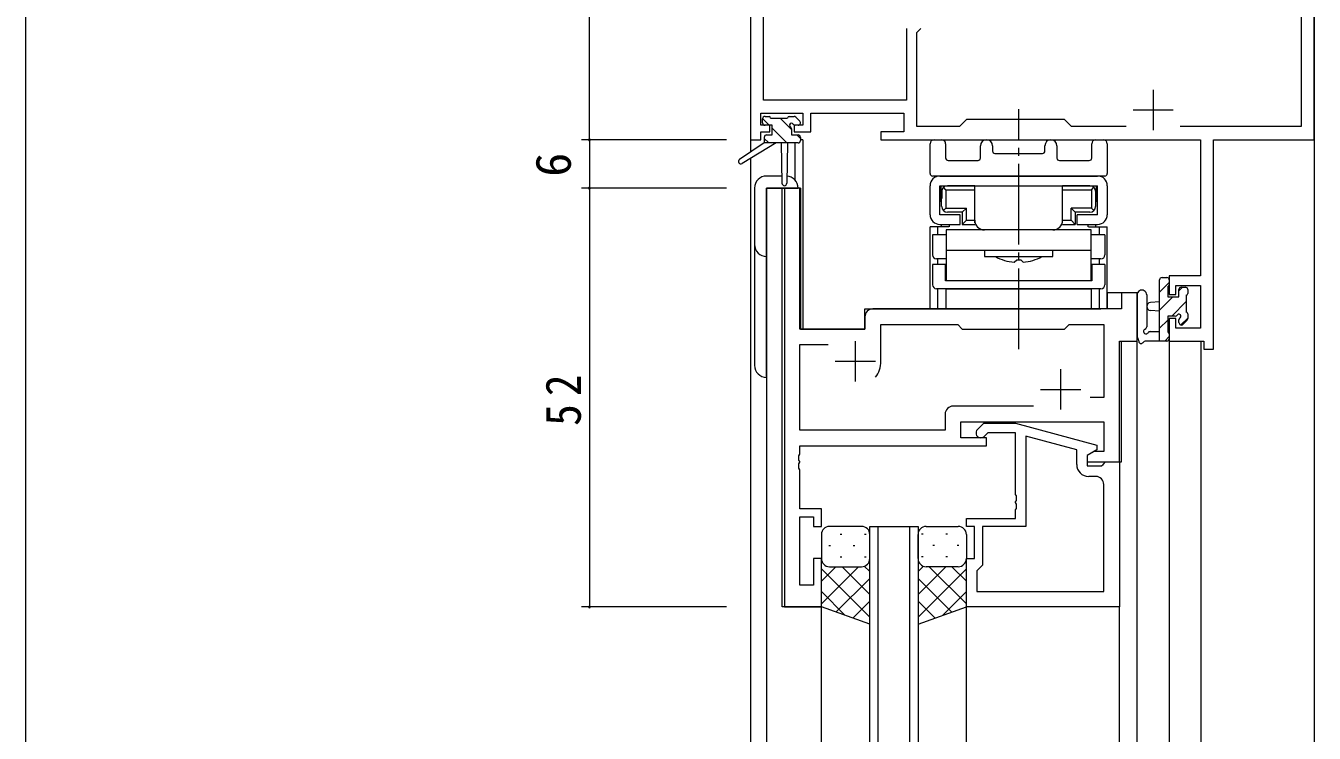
# Model space of a CAD drawing. Units: millimetres on the paper. Extents: x -397 to 397, y -282 to 282.
# Drawn here: x -393.9 to -233.9, y 85.6 to 173.4 of the extents above; entities that cross this region are included whole.
import ezdxf
from ezdxf.enums import TextEntityAlignment as Align

# ---------------------------------------------------------------- set-up
doc = ezdxf.new("R2010")
doc.units = ezdxf.units.MM
doc.linetypes.add('USER2', pattern=[13, 10, -1, 1, -1])
for name, color, linetype, lineweight in [('0-1_YKK_ZWAK', 7, 'Continuous', 18), ('0-3_YKK_11', 7, 'Continuous', 18), ('0-4_YKK_12', 2, 'Continuous', 18), ('0-5_YKK_13', 4, 'Continuous', 18), ('0-6_YKK_D', 6, 'Continuous', 18)]:
    doc.layers.add(name, color=color, linetype=linetype, lineweight=lineweight)
doc.styles.add('ＭＳ ゴシック', font='')
doc.styles.get('ＭＳ ゴシック').set_extended_font_data('MS Gothic')

msp = doc.modelspace()

# ---------------------------------------------------------------- linework, layer by layer
at = {"layer": '0-1_YKK_ZWAK'}
msp.add_line((-393.908, -245.7), (-393.908, 279.3), dxfattribs=at)
at = {"layer": '0-3_YKK_11'}
for p, q in [((-303.908, 199.3), (-303.908, 159.3)), ((-233.908, 159.3), (-233.908, 189.3)), ((-302.278, 164.23), (-302.278, 187.67)), ((-235.538, 187.67), (-235.538, 160.93)), ((-284.558, 173.1), (-284.558, 164.23)), ((-283.258, 172.6), (-282.758, 173.1)), ((-283.258, 160.93), (-283.258, 172.6)), ((-253.908, 165.5), (-253.908, 160.5)), ((-284.558, 164.23), (-302.278, 164.23)), ((-302.608, 162.6), (-297.408, 162.6)), ((-302.608, 161.1), (-302.608, 162.6)), ((-297.408, 162.6), (-297.408, 161.1)), ((-296.408, 162.6), (-284.888, 162.6)), ((-296.408, 160.3), (-296.408, 162.6)), ((-284.888, 162.6), (-284.888, 160.3)), ((-277.108, 161.8), (-277.978, 160.93)), ((-264.908, 161.8), (-277.108, 161.8)), ((-264.038, 160.93), (-264.908, 161.8)), ((-256.408, 163), (-251.408, 163)), ((-301.508, 161.1), (-302.608, 161.1)), ((-302.608, 160.3), (-301.508, 160.3)), ((-302.608, 159.3), (-302.608, 160.3)), ((-301.508, 160.3), (-301.508, 161.1)), ((-298.508, 161.1), (-298.508, 160.3)), ((-297.408, 161.1), (-298.508, 161.1)), ((-298.508, 160.3), (-296.408, 160.3)), ((-287.708, 160.3), (-287.708, 159.3)), ((-284.888, 160.3), (-287.708, 160.3)), ((-277.978, 160.93), (-283.258, 160.93)), ((-257.259, 160.93), (-264.038, 160.93)), ((-235.538, 160.93), (-250.558, 160.93)), ((-303.908, 159.3), (-302.608, 159.3)), ((-287.708, 159.3), (-248.038, 159.3)), ((-248.038, 159.3), (-248.038, 142.4)), ((-246.408, 159.3), (-233.908, 159.3)), ((-246.408, 133.3), (-246.408, 159.3)), ((-297.778, 153.3), (-299.708, 153.3)), ((-299.708, 153.3), (-299.708, 101.3)), ((-297.778, 135.8), (-297.778, 153.3)), ((-251.908, 142.4), (-251.908, 140.1)), ((-248.038, 142.4), (-251.908, 142.4)), ((-251.108, 141.2), (-248.038, 141.2)), ((-251.108, 140.1), (-251.108, 141.2)), ((-248.038, 141.2), (-248.038, 135.93)), ((-257.838, 140.3), (-257.838, 138.3)), ((-255.908, 140.3), (-257.838, 140.3)), ((-255.908, 134.3), (-255.908, 140.3)), ((-251.908, 140.1), (-251.108, 140.1)), ((-257.838, 138.3), (-288.708, 138.3)), ((-289.708, 137.3), (-289.708, 135.8)), ((-287.708, 136.37), (-278.178, 136.37)), ((-287.708, 131.8), (-287.708, 136.37)), ((-278.178, 136.37), (-277.608, 135.8)), ((-264.908, 135.8), (-264.338, 136.37)), ((-264.338, 136.37), (-260.038, 136.37)), ((-260.038, 136.37), (-260.038, 127.3)), ((-251.908, 137.1), (-251.908, 134.3)), ((-251.108, 137.1), (-251.908, 137.1)), ((-251.108, 135.93), (-251.108, 137.1)), ((-289.708, 135.8), (-297.778, 135.8)), ((-277.608, 135.8), (-264.908, 135.8)), ((-248.038, 135.93), (-251.108, 135.93)), ((-297.778, 133.87), (-294.259, 133.87)), ((-297.778, 123.23), (-297.778, 133.87)), ((-290.908, 134.3), (-290.908, 129.3)), ((-258.108, 134.3), (-255.908, 134.3)), ((-258.108, 119.3), (-258.108, 134.3)), ((-251.908, 134.3), (-247.608, 134.3)), ((-247.608, 134.3), (-247.608, 133.3)), ((-247.608, 133.3), (-246.408, 133.3)), ((-293.408, 131.8), (-288.408, 131.8)), ((-265.408, 130.8), (-265.408, 125.8)), ((-267.908, 128.3), (-262.908, 128.3)), ((-260.038, 127.3), (-261.742, 127.3)), ((-279.738, 125.23), (-279.738, 123.23)), ((-268.759, 126.23), (-278.738, 126.23)), ((-268.759, 126.23), (-278.738, 126.23)), ((-279.738, 123.23), (-297.778, 123.23)), ((-277.808, 124.3), (-260.038, 124.3)), ((-277.808, 122.3), (-277.808, 124.3)), ((-275.732, 123.324), (-274.957, 124.1)), ((-274.957, 124.1), (-271.012, 124.1)), ((-271.012, 124.1), (-260.908, 121.393)), ((-260.038, 124.3), (-260.038, 120.6)), ((-274.608, 122.3), (-277.808, 122.3)), ((-274.46, 122.9), (-274.884, 122.476)), ((-274.608, 121.3), (-274.608, 122.3)), ((-271.008, 122.9), (-274.46, 122.9)), ((-271.008, 115.258), (-271.008, 122.9)), ((-269.708, 122.508), (-269.708, 111.3)), ((-263.408, 120.82), (-269.708, 122.508)), ((-297.898, 120.075), (-297.778, 120.258)), ((-297.898, 119.525), (-297.898, 120.075)), ((-297.778, 121.3), (-274.608, 121.3)), ((-297.778, 120.258), (-297.778, 121.3)), ((-263.408, 119), (-263.408, 120.82)), ((-260.908, 120.793), (-262.108, 120.1)), ((-261.242, 120.6), (-262.108, 120.1)), ((-262.108, 120.1), (-262.108, 119.3)), ((-262.108, 120.1), (-262.108, 118.8)), ((-260.038, 120.6), (-261.242, 120.6)), ((-260.908, 121.393), (-260.908, 120.793)), ((-297.778, 119.342), (-297.898, 119.525)), ((-297.898, 119.075), (-297.778, 119.258)), ((-297.898, 118.525), (-297.898, 119.075)), ((-297.778, 118.342), (-297.898, 118.525)), ((-297.778, 119.258), (-297.778, 119.342)), ((-262.108, 119.3), (-258.108, 119.3)), ((-262.108, 118.8), (-260.308, 118.8)), ((-260.308, 118.8), (-260.108, 119)), ((-260.108, 119), (-259.808, 119.3)), ((-259.808, 119.3), (-258.108, 119.3)), ((-258.108, 119.3), (-258.108, 101.3)), ((-297.778, 113.5), (-297.778, 118.342)), ((-261.038, 117.5), (-261.908, 117.5)), ((-270.888, 115.075), (-271.008, 115.258)), ((-260.038, 103.23), (-260.038, 116.5)), ((-271.008, 114.342), (-270.888, 114.525)), ((-271.008, 114.258), (-271.008, 114.342)), ((-270.888, 114.075), (-271.008, 114.258)), ((-270.888, 114.525), (-270.888, 115.075)), ((-270.888, 113.525), (-270.888, 114.075)), ((-295.108, 113.5), (-297.778, 113.5)), ((-297.778, 112.5), (-296.108, 112.5)), ((-297.778, 104), (-297.778, 112.5)), ((-296.108, 112.5), (-296.108, 111.3)), ((-295.108, 111.3), (-295.108, 113.5)), ((-277.108, 112.3), (-271.008, 112.3)), ((-277.108, 111.3), (-277.108, 112.3)), ((-271.008, 113.342), (-270.888, 113.525)), ((-271.008, 112.3), (-271.008, 113.342)), ((-296.108, 111.3), (-295.108, 111.3)), ((-276.108, 111.3), (-277.108, 111.3)), ((-276.108, 107.3), (-276.108, 111.3)), ((-275.108, 111.3), (-275.108, 106.5)), ((-269.708, 111.3), (-275.108, 111.3)), ((-296.108, 107.3), (-296.108, 104)), ((-295.108, 107.3), (-296.108, 107.3)), ((-295.108, 101.3), (-295.108, 107.3)), ((-277.108, 107.3), (-276.108, 107.3)), ((-277.108, 101.3), (-277.108, 107.3)), ((-275.608, 106), (-275.808, 105.8)), ((-275.808, 105.8), (-275.808, 103.23)), ((-275.108, 106.5), (-275.608, 106)), ((-296.108, 104), (-297.778, 104)), ((-275.808, 103.23), (-260.038, 103.23)), ((-275.808, 103.23), (-260.038, 103.23)), ((-299.708, 101.3), (-295.108, 101.3)), ((-258.108, 101.3), (-277.108, 101.3))]:
    msp.add_line(p, q, dxfattribs=at)
for centre, radius, start, end in [((-288.708, 137.3), 1, 90.00001, 179.99999), ((-290.908, 131.8), 3.2, 321.63348, 359.99999), ((-278.738, 125.23), 1, 90.00001, 179.99999), ((-275.308, 122.9), 0.6, 134.99999, 315.00001), ((-261.908, 119), 1.5, 180.00001, 269.99999), ((-261.038, 116.5), 1, 0.00001, 89.99999)]:
    msp.add_arc(centre, radius, start, end, dxfattribs=at)
at = {"layer": '0-4_YKK_12'}
for p, q in [((-303.908, 199.3), (-303.908, 157.763)), ((-233.908, 199.3), (-233.908, -0.7)), ((-298.408, 158.9), (-298.408, 154.32)), ((-297.408, 159.3), (-297.708, 159.3)), ((-297.408, 159.3), (-297.408, 135.8)), ((-303.908, 156.973), (-303.908, -0.7)), ((-297.708, 153.3), (-301.908, 153.3)), ((-301.908, 153.3), (-301.908, -0.7)), ((-299.978, 101.3), (-299.978, 153.3)), ((-297.708, 153.3), (-297.708, 135.8)), ((-259.608, 140.3), (-259.608, 138.3)), ((-255.908, 140.3), (-259.608, 140.3)), ((-255.908, -0.7), (-255.908, 140.3)), ((-289.708, 138.3), (-260.408, 138.3)), ((-289.708, 135.8), (-289.708, 138.3)), ((-297.708, 135.8), (-289.708, 135.8)), ((-257.838, 119.3), (-257.838, 134.298)), ((-251.908, 134.3), (-248.008, 134.3)), ((-251.908, 134.3), (-251.908, -0.7)), ((-248.008, 134.3), (-248.008, -0.7)), ((-258.408, 119.3), (-257.838, 119.3)), ((-289.108, 111.301), (-283.108, 111.301)), ((-289.108, -0.7), (-289.108, 111.301)), ((-288.108, 111.301), (-288.108, -0.7)), ((-284.108, -0.7), (-284.108, 111.301)), ((-283.108, 111.301), (-283.108, -0.7)), ((-295.108, 101.3), (-299.978, 101.3)), ((-295.108, -0.7), (-295.108, 101.3)), ((-277.108, -0.7), (-277.108, 101.8)), ((-258.108, -0.7), (-258.108, 101.3))]:
    msp.add_line(p, q, dxfattribs=at)
at = {"layer": '0-5_YKK_13'}
for p, q in [((-301.588, 161.1), (-302.408, 161.92)), ((-302.408, 161.4), (-302.408, 161.9)), ((-302.108, 162.2), (-301.608, 162.2)), ((-301.408, 162), (-299.308, 162)), ((-298.808, 160.566), (-300.243, 162)), ((-299.108, 162.2), (-298.508, 162.2)), ((-298.296, 162.112), (-297.796, 161.612)), ((-301.208, 161.1), (-302.108, 161.1)), ((-301.208, 159.9), (-301.208, 161.1)), ((-299.388, 158.9), (-301.208, 160.721)), ((-298.808, 160.639), (-298.808, 159.9)), ((-298.008, 161.1), (-298.347, 161.1)), ((-302.208, 158.9), (-305.275, 156.849)), ((-300.708, 158.9), (-304.953, 156.343)), ((-302.208, 159.6), (-302.208, 158.9)), ((-301.633, 158.9), (-302.208, 159.476)), ((-298.008, 158.9), (-302.208, 158.9)), ((-301.908, 159.9), (-301.208, 159.9)), ((-300.108, 158.9), (-300.006, 153.892)), ((-299.306, 158.9), (-299.406, 153.892)), ((-298.808, 159.9), (-298.008, 159.9)), ((-297.708, 159.466), (-298.143, 159.9)), ((-297.708, 159.6), (-297.708, 159.2)), ((-281.608, 155.1), (-281.608, 158.8)), ((-281.108, 159.3), (-280.178, 159.3)), ((-279.678, 158.8), (-279.678, 157.03)), ((-275.358, 157.03), (-275.358, 158.55)), ((-273.858, 158.55), (-273.858, 157.9)), ((-267.358, 157.9), (-267.358, 158.55)), ((-265.858, 158.55), (-265.858, 157.03)), ((-261.538, 157.03), (-261.538, 158.8)), ((-261.038, 159.3), (-260.108, 159.3)), ((-259.608, 158.8), (-259.608, 155.1)), ((-273.558, 157.6), (-267.658, 157.6)), ((-279.378, 156.73), (-275.658, 156.73)), ((-265.558, 156.73), (-261.838, 156.73)), ((-300.025, 154.8), (-301.908, 154.8)), ((-259.908, 154.8), (-281.308, 154.8)), ((-280.408, 154.8), (-260.808, 154.8)), ((-303.408, 153.3), (-303.408, 131.3)), ((-301.908, 129.8), (-301.908, 153.3)), ((-301.908, 153.3), (-298.008, 153.3)), ((-281.608, 150), (-281.608, 153.6)), ((-280.408, 150), (-280.408, 153.6)), ((-280.408, 153.6), (-260.808, 153.6)), ((-280.258, 153.6), (-278.308, 153.6)), ((-280.258, 153.6), (-280.258, 151.6)), ((-280.158, 152.9), (-280.158, 152)), ((-279.658, 153.1), (-279.953, 153.395)), ((-279.658, 153.1), (-276.058, 153.1)), ((-279.658, 153.1), (-279.658, 150.8)), ((-276.058, 153.6), (-279.458, 153.6)), ((-276.058, 149), (-276.058, 153.6)), ((-261.758, 153.6), (-265.158, 153.6)), ((-265.158, 149), (-265.158, 153.6)), ((-265.158, 153.1), (-261.558, 153.1)), ((-261.558, 153.1), (-261.263, 153.395)), ((-261.558, 153.1), (-261.558, 150.8)), ((-261.058, 152.9), (-261.058, 152)), ((-260.958, 151.6), (-260.958, 153.6)), ((-260.808, 150), (-260.808, 153.6)), ((-259.608, 153.6), (-259.608, 150)), ((-280.208, 152), (-280.158, 152)), ((-280.208, 151), (-280.208, 152)), ((-280.208, 151), (-280.158, 151)), ((-279.658, 150.8), (-279.953, 150.505)), ((-279.658, 150.8), (-277.108, 150.8)), ((-277.608, 150.3), (-277.108, 150.8)), ((-277.108, 149.3), (-277.108, 150.8)), ((-261.558, 150.8), (-264.108, 150.8)), ((-264.108, 149.3), (-264.108, 150.8)), ((-263.608, 150.3), (-264.108, 150.8)), ((-261.558, 150.8), (-261.263, 150.505)), ((-261.008, 151), (-261.058, 151)), ((-277.858, 150), (-280.408, 150)), ((-277.608, 150.3), (-279.458, 150.3)), ((-277.858, 148.8), (-277.858, 150)), ((-277.608, 150.3), (-277.608, 148.8)), ((-265.158, 149.3), (-264.108, 149.3)), ((-264.108, 149.3), (-263.608, 148.8)), ((-263.608, 150.3), (-263.608, 148.8)), ((-261.758, 150.3), (-263.608, 150.3)), ((-260.808, 150), (-263.358, 150)), ((-263.358, 148.8), (-263.358, 150)), ((-281.608, 138.3), (-281.608, 148.5)), ((-279.278, 148.5), (-281.608, 148.5)), ((-281.308, 147.5), (-281.308, 145)), ((-279.608, 147.5), (-281.308, 147.5)), ((-280.658, 147.5), (-280.658, 148.5)), ((-280.408, 148.8), (-277.858, 148.8)), ((-280.178, 148.5), (-280.178, 148.8)), ((-279.608, 148.1), (-279.608, 141.8)), ((-261.608, 148.1), (-279.608, 148.1)), ((-279.228, 148.8), (-279.228, 148.5)), ((-277.608, 148.8), (-276.058, 148.8)), ((-266.358, 148.1), (-274.858, 148.1)), ((-265.158, 148.8), (-263.608, 148.8)), ((-263.358, 148.8), (-260.808, 148.8)), ((-261.988, 148.5), (-261.988, 148.8)), ((-261.938, 148.5), (-259.608, 148.5)), ((-261.608, 141.8), (-261.608, 148.1)), ((-259.908, 147.5), (-261.608, 147.5)), ((-261.038, 148.5), (-261.038, 148.8)), ((-260.558, 147.5), (-260.558, 148.5)), ((-259.908, 147.5), (-259.908, 145)), ((-259.608, 138.3), (-259.608, 148.5)), ((-279.608, 144.5), (-280.808, 144.5)), ((-280.658, 143.8), (-280.658, 144.5)), ((-279.608, 145.6), (-261.608, 145.6)), ((-274.858, 145.6), (-274.858, 144.8)), ((-274.858, 144.8), (-266.358, 144.8)), ((-270.056, 144.097), (-270.358, 144.4)), ((-266.358, 144.8), (-266.358, 145.6)), ((-260.408, 144.5), (-261.608, 144.5)), ((-260.558, 143.8), (-260.558, 144.5)), ((-281.308, 143.8), (-281.308, 141.3)), ((-279.608, 143.8), (-281.308, 143.8)), ((-279.708, 141.8), (-279.708, 143.8)), ((-259.908, 143.8), (-261.608, 143.8)), ((-261.508, 143.8), (-261.508, 141.8)), ((-259.908, 143.8), (-259.908, 141.3)), ((-261.508, 141.8), (-279.708, 141.8)), ((-261.608, 141.8), (-279.608, 141.8)), ((-253.108, 134.3), (-253.108, 141.9)), ((-251.908, 141.591), (-253.108, 140.391)), ((-252.808, 142.2), (-252.208, 142.2)), ((-252.108, 141.1), (-252.108, 139.8)), ((-251.908, 141.9), (-251.908, 141.3)), ((-250.254, 141), (-250.708, 140.546)), ((-250.408, 141), (-249.908, 141)), ((-260.408, 140.8), (-280.808, 140.8)), ((-280.658, 138.3), (-280.658, 140.8)), ((-279.608, 140.8), (-261.608, 140.8)), ((-279.608, 138.3), (-279.608, 140.8)), ((-261.608, 140.8), (-261.608, 138.3)), ((-260.558, 138.3), (-260.558, 140.8)), ((-255.908, 140.028), (-255.908, 134.866)), ((-254.708, 140.028), (-254.705, 136.067)), ((-251.454, 139.8), (-253.108, 138.146)), ((-252.108, 139.8), (-250.708, 139.8)), ((-249.808, 139.201), (-251.609, 137.4)), ((-250.708, 139.8), (-250.708, 140.7)), ((-249.808, 140), (-249.808, 137.9)), ((-249.608, 140.7), (-249.608, 140.2)), ((-259.608, 138.3), (-281.608, 138.3)), ((-253.108, 139.2), (-254.253, 139.098)), ((-253.108, 138), (-254.253, 138.102)), ((-249.608, 137.7), (-249.608, 137.1)), ((-252.108, 136.901), (-253.108, 135.901)), ((-252.108, 137.4), (-252.108, 135.4)), ((-251.169, 137.4), (-252.108, 137.4)), ((-250.708, 136.6), (-250.708, 136.939)), ((-249.608, 137.156), (-250.46, 136.304)), ((-249.696, 136.888), (-250.196, 136.388)), ((-254.289, 135.5), (-253.108, 135.5)), ((-251.908, 134.856), (-252.464, 134.3)), ((-251.908, 135.2), (-251.908, 134.6)), ((-252.208, 134.3), (-254.889, 134.3)), ((-290.108, 111.3), (-294.108, 111.3)), ((-282.108, 111.3), (-278.108, 111.3)), ((-295.108, 110.3), (-295.108, 107.3)), ((-294.188, 108.937), (-293.988, 108.937)), ((-292.773, 110.352), (-292.573, 110.352)), ((-291.158, 108.937), (-290.958, 108.937)), ((-289.743, 110.352), (-289.543, 110.352)), ((-289.108, 107.3), (-289.108, 110.3)), ((-283.108, 107.3), (-283.108, 110.3)), ((-282.473, 110.352), (-282.673, 110.352)), ((-281.058, 108.937), (-281.258, 108.937)), ((-279.443, 110.352), (-279.643, 110.352)), ((-278.028, 108.937), (-278.228, 108.937)), ((-277.108, 110.3), (-277.108, 107.3)), ((-295.108, 101.3), (-295.108, 107.3)), ((-292.773, 107.522), (-292.573, 107.522)), ((-289.743, 107.522), (-289.543, 107.522)), ((-289.108, 99.157), (-289.108, 107.3)), ((-283.108, 107.3), (-283.108, 99.157)), ((-282.473, 107.522), (-282.673, 107.522)), ((-279.443, 107.522), (-279.643, 107.522)), ((-277.108, 101.3), (-277.108, 107.3)), ((-293.316, 106.3), (-295.108, 104.508)), ((-290.488, 106.3), (-295.108, 101.68)), ((-295.108, 106.032), (-289.108, 100.032)), ((-294.108, 106.3), (-290.508, 106.3)), ((-293.708, 106.3), (-290.108, 106.3)), ((-292.548, 106.3), (-289.108, 102.86)), ((-289.776, 106.357), (-289.108, 105.689)), ((-282.44, 106.357), (-283.108, 105.689)), ((-279.668, 106.3), (-283.108, 102.86)), ((-277.108, 106.032), (-283.108, 100.032)), ((-278.508, 106.3), (-282.108, 106.3)), ((-281.729, 106.3), (-277.108, 101.68)), ((-278.108, 106.3), (-281.708, 106.3)), ((-278.9, 106.3), (-277.108, 104.508)), ((-289.108, 104.851), (-293.304, 100.656)), ((-283.108, 104.851), (-278.912, 100.656)), ((-295.108, 103.203), (-292.147, 100.243)), ((-277.108, 103.203), (-280.069, 100.243)), ((-289.108, 99.157), (-295.108, 101.3)), ((-289.108, 102.023), (-291.22, 99.911)), ((-283.108, 102.023), (-280.997, 99.911)), ((-283.108, 99.157), (-277.108, 101.3))]:
    msp.add_line(p, q, dxfattribs=at)
at = {"layer": '0-5_YKK_13', "linetype": 'USER2'}
msp.add_line((-270.608, 133.3), (-270.608, 163.1), dxfattribs=at)
msp.add_line((-270.608, 133.3), (-270.608, 163.1), dxfattribs=at)
msp.add_line((-270.608, 133.3), (-270.608, 163.1), dxfattribs=at)
at = {"layer": '0-5_YKK_13'}
for points in [[(-278.308, 153.6), (-262.908, 153.6), (-260.958, 153.6)], [(-261.008, 151), (-261.008, 152), (-261.058, 152)], [(-277.608, 148.8), (-277.108, 149.3), (-276.058, 149.3)], [(-271.161, 144.097), (-270.858, 144.4), (-270.358, 144.4)]]:
    msp.add_lwpolyline(points, dxfattribs=at)
for centre, radius, start, end in [((-302.108, 161.9), 0.3, 90, 180), ((-301.608, 162), 0.2, 0, 90), ((-299.108, 162), 0.2, 90, 180), ((-298.508, 161.9), 0.3, 45, 90), ((-298.008, 161.4), 0.3, 270, 45), ((-302.108, 161.4), 0.3, 180, 270), ((-298.808, 161.1), 0.25, 33.05573, 236.94427), ((-299.108, 160.639), 0.3, 0, 56.94427), ((-298.347, 161.4), 0.3, 213.05573, 270), ((-301.908, 159.6), 0.3, 90, 180), ((-298.008, 159.6), 0.3, 0, 90), ((-298.008, 159.2), 0.3, 270, 0), ((-281.108, 158.8), 0.5, 90, 180), ((-280.178, 158.8), 0.5, 0, 90), ((-274.608, 158.55), 0.75, 360, 180), ((-266.608, 158.55), 0.75, 0, 180), ((-261.038, 158.8), 0.5, 90, 180), ((-260.108, 158.8), 0.5, 0, 90), ((-305.108, 156.6), 0.3, 123.76905, 301.06147), ((-279.378, 157.03), 0.3, 180, 270), ((-275.658, 157.03), 0.3, 270, 0), ((-273.558, 157.9), 0.3, 180, 270), ((-267.658, 157.9), 0.3, 270, 0), ((-265.558, 157.03), 0.3, 180, 270), ((-261.838, 157.03), 0.3, 270, 360), ((-301.908, 153.3), 1.5, 90, 180), ((-299.706, 153.898), 0.3, 181.16963, 358.85539), ((-299.508, 153.3), 1.5, 0, 85.40479), ((-281.308, 155.1), 0.3, 180, 270), ((-280.408, 153.6), 1.2, 90, 180), ((-260.808, 153.6), 1.2, 0, 90), ((-259.908, 155.1), 0.3, 270, 0), ((-279.458, 152.9), 0.7, 90, 180), ((-261.758, 152.9), 0.7, 0, 90), ((-279.458, 151), 0.7, 180, 270), ((-261.758, 151), 0.7, 270, 0), ((-280.408, 150), 1.2, 180, 270), ((-274.858, 149.3), 1.2, 180, 270), ((-266.358, 149.3), 1.2, 270, 0), ((-260.808, 150), 1.2, 270, 0), ((-301.908, 146.3), 1.5, 180, 270), ((-280.808, 145), 0.5, 180, 270), ((-270.608, 150.153), 6.083, 241.64236, 264.76867), ((-270.608, 150.153), 6.083, 275.23133, 298.35764), ((-260.408, 145), 0.5, 270, 0), ((-280.808, 141.3), 0.5, 180, 270), ((-260.408, 141.3), 0.5, 270, 0), ((-252.808, 141.9), 0.3, 90, 180), ((-252.208, 141.9), 0.3, 0, 90), ((-252.108, 141.3), 0.2, 270, 0), ((-250.408, 140.7), 0.3, 90, 180), ((-249.908, 140.7), 0.3, 0, 90), ((-255.308, 140.028), 0.6, 0.04023, 180.04023), ((-249.808, 140.2), 0.2, 270, 0), ((-254.208, 138.6), 0.5, 95.09207, 264.90793), ((-250.708, 137.4), 0.25, 303.05573, 146.94427), ((-249.808, 137.7), 0.2, 0, 90), ((-255.005, 136.067), 0.3, 289.18976, 0.04023), ((-251.169, 137.7), 0.3, 270, 326.94427), ((-250.408, 136.939), 0.3, 123.05573, 180), ((-250.408, 136.6), 0.3, 180, 315), ((-249.908, 137.1), 0.3, 315, 0), ((-255.608, 134.866), 0.3, 180, 229.47122), ((-255.998, 134.41), 0.3, 349.47122, 49.47122), ((-254.808, 135.5), 0.3, 109.18976, 330), ((-254.289, 135.2), 0.3, 90, 150), ((-252.208, 134.6), 0.3, 270, 0), ((-252.108, 135.2), 0.2, 360, 90), ((-255.408, 134.3), 0.3, 169.47122, 330), ((-254.889, 134), 0.3, 90, 150), ((-301.908, 131.3), 1.5, 180, 270), ((-294.108, 110.3), 1, 90, 180), ((-290.108, 110.3), 1, 0, 90), ((-282.108, 110.3), 1, 90, 180), ((-278.108, 110.3), 1, 0, 90), ((-294.108, 107.3), 1, 180, 270), ((-294.108, 107.3), 1, 180, 270), ((-290.108, 107.3), 1, 270, 0), ((-290.108, 107.3), 1, 270, 0), ((-282.108, 107.3), 1, 180, 270), ((-282.108, 107.3), 1, 180, 270), ((-278.108, 107.3), 1, 270, 0), ((-278.108, 107.3), 1, 270, 0)]:
    msp.add_arc(centre, radius, start, end, dxfattribs=at)
at = {"layer": '0-6_YKK_D'}
for p, q in [((-323.908, 159.3), (-323.908, 199.3)), ((-306.908, 159.3), (-324.908, 159.3)), ((-306.908, 159.3), (-324.908, 159.3)), ((-323.908, 159.3), (-323.908, 153.3)), ((-306.908, 153.3), (-324.908, 153.3)), ((-306.908, 153.3), (-324.908, 153.3)), ((-323.908, 153.3), (-323.908, 101.3)), ((-306.908, 101.3), (-324.908, 101.3))]:
    msp.add_line(p, q, dxfattribs=at)
for centre, start, end in [((-323.908, 159.3), 90, 270), ((-323.908, 159.3), 90, 270), ((-323.908, 159.3), 270, 90), ((-323.908, 159.3), 270, 90), ((-323.908, 153.3), 90, 270), ((-323.908, 153.3), 90, 270), ((-323.908, 153.3), 270, 90), ((-323.908, 153.3), 270, 90), ((-323.908, 101.3), 90, 270), ((-323.908, 101.3), 270, 90)]:
    msp.add_arc(centre, 0.106, start, end, dxfattribs=at)

# ---------------------------------------------------------------- texts
at = {"layer": '0-6_YKK_D', "color": 7, "style": 'ＭＳ ゴシック'}
msp.add_text('6', height=4.399, rotation=90, dxfattribs=at).set_placement((-324.908, 154.7), align=Align.BOTTOM_LEFT)
at = {"layer": '0-6_YKK_D', "color": 7, "insert": (-324.908, 123.78), "char_height": 4.399, "attachment_point": 7, "rotation": 90, "style": 'ＭＳ ゴシック'}
msp.add_mtext('\\T1.37;\\W0.9;52', dxfattribs=at)

doc.saveas('drawing.dxf')
